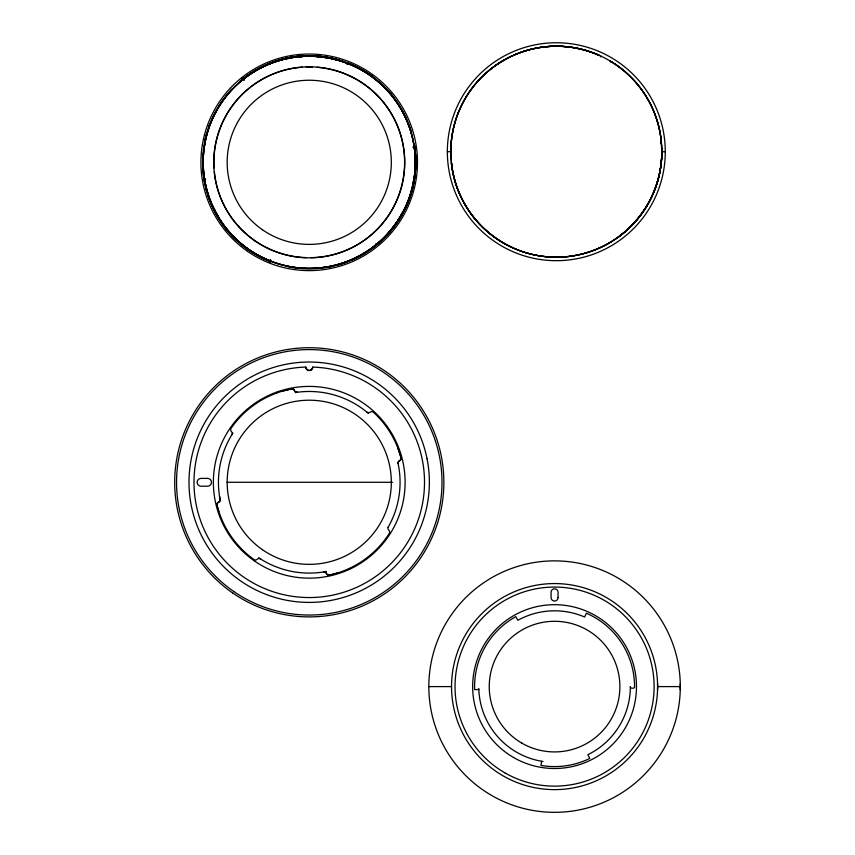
<?xml version="1.0" encoding="UTF-8"?>
<svg xmlns="http://www.w3.org/2000/svg" width="855" height="855" viewBox="0 0 855 855"><rect width="100%" height="100%" fill="white"/><g stroke="black" fill="none" stroke-linecap="round" stroke-linejoin="round"><path stroke-width="1.28" d="M657.602 685.999L657.548 689.825M680.27 683.647L680.302 687.196M680.302 686.939L680.281 688.874M630.359 686.993C629.921 688.574 635.489 688.884 634.549 686.597A79.985 79.985 0 0 0 586.338 613.195L584.67 617.043A75.785 75.785 0 0 0 517.831 620.313L515.8 616.647A79.985 79.985 0 0 0 474.643 689.664L478.832 689.504M680.281 689.13L680.259 689.793M308.121 370.333L309.264 370.525A3.495 3.495 0 0 0 312.738 367.084L312.738 367.244A59.722 14.428 1.2 0 1 312.332 368.227M610.331 62.009L610.395 61.165A105.528 105.496 -21 0 1 661.225 140.69L661.791 151.72A105.528 105.496 39 0 1 618.315 237.059A105.528 105.496 9 0 0 661.802 151.72L665.286 151.72A108.97 108.97 0 0 0 501.832 57.349A108.97 108.97 0 0 0 501.832 246.09A108.97 108.97 0 0 0 665.286 151.72M203.041 153.312L202.688 160.751A105.796 105.742 -5.3 0 0 203.095 171.096M541.664 761.281L540.959 765.417A79.985 79.985 0 0 0 589.758 758.428L587.909 754.666A75.785 75.785 0 0 0 630.359 686.597M270.522 259.717L269.688 262.549L270.543 260.091M269.785 262.389L270.522 260.444M346.895 64.125L347.216 63.249L348.359 63.687M347.344 63.708L348.071 63.655A104.631 104.567 -36 0 1 392.221 96.177A105.999 105.935 -10.6 0 1 414.194 146.429A105.935 105.87 32.9 0 1 415.06 169.942M312.524 368.238L311.241 369.905L309.328 370.514A3.495 3.495 0 0 1 305.759 367.073A115.254 115.254 0 0 0 210.02 540.926A115.254 115.254 0 0 0 408.487 540.905A115.254 115.254 0 0 0 312.727 367.084M347.183 63.836L347.568 62.896L348.327 63.195A106.554 106.49 -16.6 0 1 411.64 132.846M660.52 143.18L661.3 141.513L661.417 142.774M600.381 56.868L601.022 56.184M375.377 245.193L375.933 245.332A110.466 110.402 46.7 0 0 380.293 241.559M375.89 244.883L376.061 244.733A106.255 106.202 48.3 0 0 414.215 146.996L415.84 146.472L414.91 146.568M375.313 245.246L375.313 245.246A104.631 104.567 84 0 1 326.193 267.07M375.719 245.599L375.837 245.503A106.084 106.031 41.1 0 0 401.529 215.556A106.394 106.33 32.8 0 0 414.771 147.862M375.559 245.727L375.602 245.695A106.554 106.49 -76.6 0 1 300.736 268.523M375.174 245.449L375.174 245.449A106.095 106.041 -76.5 0 1 270.298 260.999A105.603 105.539 -38.4 0 1 228.381 231.085M412.954 147.167L415.787 146.451M360.586 255.72L361.173 255.389M359.987 256.04L358.79 256.682M358.192 257.002L356.984 257.612M356.375 257.921L352.698 259.653A106.17 106.106 -79.6 0 1 352.078 259.92M338.666 572.615L329.432 575.116A2.629 2.608 72 0 1 326.45 573.545A2.629 2.608 72 0 0 323.618 571.952A91.987 91.346 72 0 0 326.236 571.493A90.812 90.812 0 0 1 258.67 557.706M282.257 391.195L291.512 388.95A2.618 2.618 0 0 1 294.451 390.607A2.629 2.608 73.5 0 0 297.241 392.263A92.116 91.474 73.5 0 0 295.488 392.52M413.596 146.793L414.568 146.643L413.275 146.964M204.805 178.631L204.366 178.3L204.473 178.973A106.255 106.202 -11.7 0 0 270.041 260.882L270.073 261.352M204.473 178.973L205.382 178.813M231.726 89.219A106.554 106.49 43.4 0 0 203.907 178.032L203.982 178.845L204.986 178.706M597.367 55.158L598.468 55.03M307.095 55.789L300.169 56.109A102.055 102.002 83.6 0 0 289.845 57.477A106.073 106.009 81.4 0 0 242.841 79.034M447.347 151.72L450.841 151.72A105.528 105.496 -81 0 1 599.237 55.34M226.992 482.284L392.595 482.284M428.836 686.597L451.536 686.597M657.602 686.597L657.602 686.512A103.038 103.038 0 0 1 503.05 775.827A103.038 103.038 0 0 1 503.05 597.367A103.038 103.038 0 0 1 657.602 686.597L680.302 686.597A125.738 125.738 0 0 1 491.7 795.492A125.738 125.738 0 0 1 491.7 577.713A125.738 125.738 0 0 1 680.302 686.597M348.338 63.74A106.095 106.041 -16.5 0 1 414.183 146.718L414.611 146.729M599.334 55.415L599.216 55.361A105.528 105.496 69 0 0 494.308 66.38M307.821 370.215L305.983 368.238M347.216 63.249A106.255 106.202 -71.7 0 0 243.493 79.077L242.232 77.944L244.274 80.081M363.888 70.826L365.042 71.521M365.619 71.873L367.34 72.964M367.907 73.327L370.162 74.845M370.717 75.24L371.818 76.02A106.17 106.106 -19.6 0 1 372.363 76.426A105.881 105.828 -65.6 0 0 361.43 69.426M374.063 77.805L374.169 77.901A115.094 115.094 0 0 1 375.324 78.874M243.632 79.718L242.286 78.072M375.473 244.017L376.061 244.733M375.602 244.616L375.794 244.851A110.006 109.942 46.5 0 0 402.16 213.6L405.281 207.509A101.638 101.574 23.6 0 0 409.246 197.975A105.603 105.539 21.6 0 0 414.162 146.718M347.568 62.896A106.715 106.651 -71.6 0 0 243.055 78.852L243.932 79.91M243.248 79.515L243.034 79.397A105.999 105.935 49.4 0 0 210.522 123.558A104.631 104.567 24 0 0 204.409 178.022L204.292 177.84M375.569 244.412L376.157 245.257A106.715 106.651 48.4 0 0 414.632 146.729M451.504 163.561L451.942 164.149M215.043 210.448L214.712 209.881M243.066 78.874L243.258 79.226A106.095 106.041 43.5 0 0 204.334 177.765M214.562 209.635L214.904 210.309M214.145 208.802L214.167 208.855A105.892 105.892 0 0 1 212.158 204.612M398.002 448.415L400.995 457.617A2.629 2.608 -20.9 0 1 399.574 460.663A2.618 2.618 0 0 0 398.109 463.581A92.65 91.998 -20.9 0 0 397.917 462.651A90.812 90.812 0 0 1 388.117 527.3M216.871 505.358L218.827 511.418M204.484 178.61L204.495 178.642A110.006 109.942 -13.5 0 0 218.378 217.149L222.097 222.899A101.638 101.574 -36.4 0 0 228.371 231.085M219.543 496.381L220.066 499.384A91.816 91.175 -17.9 0 0 220.195 500.057M203.896 178.289L203.918 178.385A105.881 105.828 -5.6 0 1 203.009 154.338M513.406 248.089A105.528 105.496 -51 0 1 451.419 162.749L450.841 151.72M661.514 144.121L661.791 151.025M305.759 367.084L305.769 367.244A59.722 14.471 -2.3 0 0 305.844 368.249M657.559 683.605L657.602 686.426M451.365 162.739A105.528 105.496 -21 0 0 561.821 257.045A105.528 105.496 -21 0 0 661.834 151.72A105.528 105.496 9 0 1 562.248 257.024A105.528 105.496 9 0 1 451.461 163.561M450.788 151.656A105.528 105.496 9 0 1 598.447 54.966M610.395 61.165A105.528 105.496 -51 0 1 661.214 140.69M317.237 67.299A95.343 95.343 0 0 1 404.554 165.378A95.343 95.343 0 0 1 311.113 257.644M306.165 257.612A95.343 95.343 0 0 1 214.37 171.759M214.071 167.965A95.343 95.343 0 0 1 302.339 67.214M306.133 67.021A95.343 95.343 0 0 1 312.342 67.011M401.113 215.353A105.635 105.571 40.9 0 1 394.369 225.624M414.664 174.217A105.935 105.87 32.9 0 1 412.441 187.021M411.009 192.407A105.935 105.87 32.9 0 1 402.513 212.959M269.25 261.053A106.073 106.009 -38.6 0 1 228.167 231.534A102.055 102.002 -36.4 0 1 221.808 223.283L218.068 217.448A110.466 110.402 -13.3 0 1 204.249 179.689M296.119 268.053A106.554 106.49 -76.6 0 1 288.103 266.749M388.469 233.394A110.466 110.402 46.7 0 0 402.609 213.729L405.762 207.562A102.055 102.002 23.6 0 0 409.748 197.933A106.073 106.009 21.4 0 0 414.59 146.451M346.991 262.004A106.17 106.106 -79.6 0 1 337.864 265.007M332.531 266.343A106.17 106.106 -79.6 0 1 326.642 267.476M374.244 246.668A105.796 105.742 54.7 0 1 361.761 255.057M325.039 267.209A105.999 105.935 -70.6 0 1 270.533 261.149M270.575 261.053A105.935 105.87 -27.1 0 1 240.415 243.055M236.269 239.336A105.935 105.87 -27.1 0 1 234.259 237.391M230.423 233.362A105.935 105.87 -27.1 0 1 218.762 217.769M365.181 253.005A105.881 105.828 54.4 0 1 363.599 253.956M374.298 246.7A105.881 105.828 54.4 0 1 371.327 248.901M415.167 160.451A106.116 106.052 -8.6 0 1 415.177 162.835M413.745 179.465A106.116 106.052 -8.6 0 1 412.484 185.845M411.191 190.889A106.116 106.052 -8.6 0 1 410.71 192.557M402.566 212.264A106.116 106.052 -8.6 0 1 397.97 220.013M395.758 223.358A105.892 105.892 0 0 1 387.636 233.714M379.609 241.805A105.892 105.892 0 0 1 376.499 244.519M355.979 257.986A105.892 105.892 0 0 1 352.281 259.749M348.081 63.12A105.881 105.828 -65.6 0 1 356.535 66.84M319.139 56.248A106.084 106.031 -78.9 0 1 336.261 59.273M309.221 55.789A106.084 106.031 -78.9 0 1 314.18 55.896M242.638 79.226A106.394 106.33 -87.2 0 1 309.221 55.735M243.077 79.451A105.935 105.87 -87.1 0 1 281.723 59.839M287.141 58.535A105.935 105.87 -87.1 0 1 288.958 58.161M298.139 56.783A105.935 105.87 -87.1 0 1 300.907 56.526M347.429 63.462A110.006 109.942 -73.5 0 0 307.202 56.216L300.362 56.558A101.638 101.574 83.6 0 0 290.134 57.894A105.603 105.539 81.6 0 0 243.28 79.258M307.095 55.757A110.466 110.402 -73.3 0 1 344.533 61.913M240.137 81.225A106.554 106.49 43.4 0 1 241.922 79.739M379.855 82.465A106.17 106.106 -19.6 0 1 380.87 83.373M390.436 93.259A106.17 106.106 -19.6 0 1 391.622 94.681M348.808 63.462A105.796 105.742 -65.3 0 1 363.3 70.473M288.103 58.589A106.116 106.052 51.4 0 1 289.802 58.258M300.126 56.868A106.116 106.052 51.4 0 1 301.858 56.729M317.312 56.772A105.892 105.892 0 0 1 318.862 56.879M325.007 57.552A105.892 105.892 0 0 1 326.535 57.777M333.91 59.177A105.892 105.892 0 0 1 337.939 60.171M342.908 61.635A105.892 105.892 0 0 1 343.892 61.955M361.718 69.768A105.892 105.892 0 0 1 367.009 72.899M370.439 75.154A105.892 105.892 0 0 1 372.117 76.341M213.921 208.844A105.635 105.571 -19.1 0 1 212.863 206.621M207.925 195.218A106.084 106.031 -18.9 0 0 216.999 215.61A106.394 106.33 -27.2 0 0 269.015 260.925M206.504 190.451A106.084 106.031 -18.9 0 1 205.873 188.047M204.794 183.184A106.084 106.031 -18.9 0 1 204.334 180.736M270.062 261.384A106.715 106.651 -11.6 0 1 203.982 178.845M203.64 147.883A106.17 106.106 40.4 0 1 203.832 146.515M204.527 142.454A106.17 106.106 40.4 0 1 206.365 134.427M208.844 126.54A106.17 106.106 40.4 0 1 209.806 123.932M203.853 177.498A105.796 105.742 -5.3 0 1 203.554 175.371M219.34 218.164A106.116 106.052 -68.6 0 1 215.61 211.634M210.64 201.053A105.892 105.892 0 0 1 210.351 200.337M208.225 194.513A105.892 105.892 0 0 1 207.904 193.529M206.44 188.549A105.892 105.892 0 0 1 205.457 184.52M203.02 167.249A105.892 105.892 0 0 1 203.03 154.958M542.989 761.495A75.785 75.785 0 0 1 478.8 688.542M220.152 499.822A90.812 90.812 0 0 1 232.913 433.09M295.381 392.541A90.812 90.812 0 0 1 368.387 413.371M276.037 392.905A95.343 95.343 0 0 1 278.292 392.103M351.416 567.998A95.525 95.525 0 0 1 349.214 569.045M388.298 526.969A2.618 2.618 0 0 0 388.811 530.196A2.618 2.618 0 0 1 389.239 533.531A95.001 95.001 0 0 1 329.432 575.116A2.618 2.618 0 0 1 326.45 573.545A2.618 2.618 0 0 0 323.618 571.952M366.88 412.11A2.618 2.618 0 0 0 370.14 412.163A2.618 2.618 0 0 1 373.507 412.313A95.001 95.001 0 0 1 400.995 457.617A2.618 2.618 0 0 1 399.563 460.663A2.789 2.779 -7.9 0 0 398.12 463.517M231.823 434.832A2.618 2.618 0 0 0 231.427 431.604A2.618 2.618 0 0 1 231.117 428.248A95.001 95.001 0 0 1 291.512 388.95M260.508 558.903A2.618 2.618 0 0 0 257.269 559.245A2.618 2.618 0 0 1 253.914 559.501A95.001 95.001 0 0 1 217.074 505.294A2.618 2.618 0 0 1 218.559 502.27A2.629 2.608 -17.9 0 0 220.056 499.384A2.618 2.618 0 0 1 218.559 502.27M216.924 505.348A3.238 3.217 -17.9 0 1 218.463 502.12M291.512 388.961A2.629 2.608 73.5 0 1 294.451 390.596A2.618 2.618 0 0 0 297.241 392.274M207.562 478.394L201.075 478.394A3.912 3.912 0 0 0 197.163 482.305A3.912 3.912 0 0 0 201.075 486.217L207.562 486.217A3.912 3.912 0 0 0 211.474 482.305A3.912 3.912 0 0 0 207.562 478.394M558.058 597.538L558.058 592.301A3.495 3.495 0 0 0 554.574 588.806A3.495 3.495 0 0 0 551.08 592.301L551.08 597.538A3.495 3.495 0 0 0 554.574 601.033A3.495 3.495 0 0 0 558.058 597.538M497.044 238.973A105.475 105.475 0 0 0 661.514 159.415A105.475 105.475 0 0 0 510.382 56.772A105.475 105.475 0 0 0 497.044 238.973M254.737 240.757A95.525 95.525 0 0 0 404.436 170.305A95.525 95.525 0 0 0 268.577 75.892A95.525 95.525 0 0 0 254.737 240.757M262.41 229.717A82.08 82.08 0 0 0 391.034 169.183A82.08 82.08 0 0 0 274.295 88.054A82.08 82.08 0 0 0 262.41 229.717M247.319 251.188A108.286 108.286 0 0 0 417.101 171.502A108.286 108.286 0 0 0 263.201 64.307A108.286 108.286 0 0 0 247.319 251.188M256.211 254.149A106.041 106.041 0 0 0 415.295 162.332A106.041 106.041 0 0 0 256.233 70.473A106.041 106.041 0 0 0 256.211 254.149M521.913 743.166A65.311 65.311 0 0 0 619.886 686.597A65.311 65.311 0 0 0 521.913 630.039A65.311 65.311 0 0 0 521.913 743.166M513.62 757.53A81.898 81.898 0 0 0 636.473 686.597A81.898 81.898 0 0 0 513.62 615.664A81.898 81.898 0 0 0 513.62 757.53M504.803 772.802A99.543 99.543 0 0 0 654.107 686.597A99.543 99.543 0 0 0 504.803 600.392A99.543 99.543 0 0 0 504.803 772.802M254.929 561.275A95.867 95.867 0 0 0 404.821 489.83A95.867 95.867 0 0 0 268 395.737A95.867 95.867 0 0 0 254.929 561.275M262.41 549.68A82.08 82.08 0 0 0 391.034 489.146A82.08 82.08 0 0 0 274.295 408.017A82.08 82.08 0 0 0 262.41 549.68M233.81 591.51A132.728 132.728 0 0 0 441.554 493.079A132.728 132.728 0 0 0 252.428 362.381A132.728 132.728 0 0 0 233.81 591.51M232.763 593.039A134.588 134.588 0 0 0 443.414 493.207A134.588 134.588 0 0 0 251.627 360.692A134.588 134.588 0 0 0 232.763 593.039M427.04 458.675A120.192 120.192 0 0 0 274.156 367.244A120.256 120.256 0 0 0 188.987 482.284A120.192 120.192 0 0 0 321.01 601.824A120.192 120.192 0 0 0 427.04 458.675"/></g></svg>
